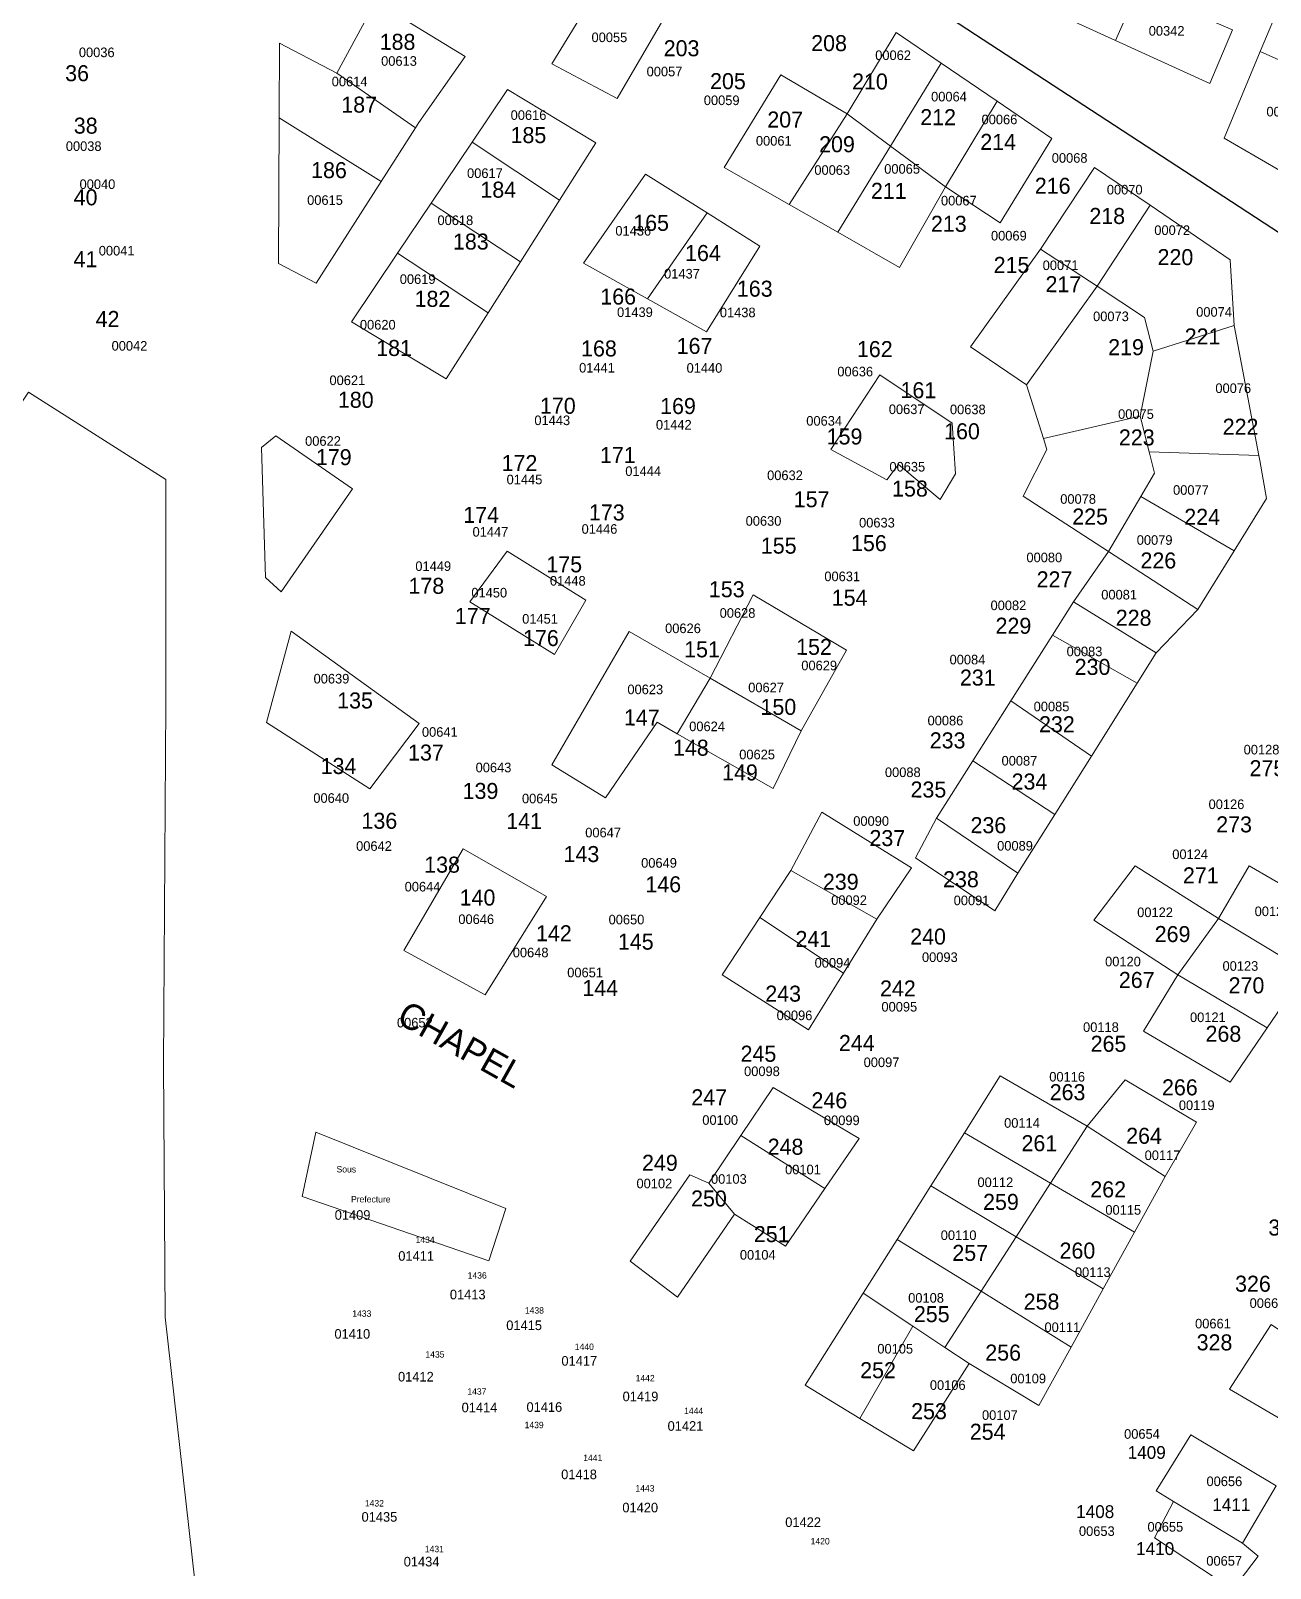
# Model space of a CAD drawing. Header units: metres. Extents: x 245225 to 248406, y 1633796 to 1637634.
# Drawn here: x 245729.4 to 245922.9, y 1635651.8 to 1635891.8 of the extents above; entities that cross this region are included whole.
import ezdxf
from ezdxf.enums import TextEntityAlignment as Align

# ---------------------------------------------------------------- set-up
doc = ezdxf.new("R2010")
doc.units = ezdxf.units.M
doc.header["$MEASUREMENT"] = 0
for name, color, linetype in [('historique_numero_parcelle', 7, 'Continuous'), ('limites_sections', 7, 'Continuous'), ('numero_lot', 7, 'Continuous')]:
    doc.layers.add(name, color=color, linetype=linetype)
doc.layers.add('LIMITES_PARCELLES', color=7, linetype='Continuous', lineweight=0, true_color=0xffffff)
doc.layers.add('Toponymie', color=7, linetype='Continuous', lineweight=30)
doc.styles.add('Style-ENGINEERING', font='ENGINEERING.shx')
doc.styles.add('Style-FANCY', font='FANCY.shx')
doc.styles.add('Style-WORKING', font='WORKING.shx')

msp = doc.modelspace()

# ---------------------------------------------------------------- linework, layer by layer
at = {"layer": 'limites_parcelles', "flags": 128}
for points in [[(245903.624, 1635901.417), (245902.24, 1635898.265), (245898.72, 1635890.252), (245886.451, 1635895.833), (245891.048, 1635907.126), (245903.624, 1635901.417)], [(245789.444, 1635876.646), (245777.193, 1635885.172), (245783.226, 1635896.285), (245797.196, 1635887.792), (245789.973, 1635877.473), (245789.444, 1635876.646)], [(245777.193, 1635885.172), (245789.444, 1635876.646), (245784.085, 1635868.262), (245768.17, 1635878.187), (245768.224, 1635889.855), (245777.193, 1635885.172)], [(245917.219, 1635845.775), (245904.563, 1635841.767), (245903.24, 1635847.059), (245895.825, 1635851.918), (245904.107, 1635864.553), (245916.601, 1635856.055), (245917.219, 1635845.775)], [(245904.563, 1635841.767), (245902.553, 1635831.62), (245887.469, 1635828.145), (245884.826, 1635836.515), (245895.825, 1635851.918), (245903.24, 1635847.059), (245904.563, 1635841.767)], [(245921.061, 1635825.506), (245903.958, 1635826.085), (245902.553, 1635831.62), (245904.563, 1635841.767), (245917.219, 1635845.775), (245921.061, 1635825.506)], [(245873.184, 1635830.562), (245873.713, 1635822.624), (245871.332, 1635818.656), (245864.85, 1635824.08), (245862.998, 1635821.698), (245854.266, 1635826.461), (245861.939, 1635838.103), (245873.184, 1635830.562)], [(245750.363, 1635691.039), (245762.005, 1635587.454), (245624.951, 1635677.413), (245685.937, 1635770.679), (245729.064, 1635835.37), (245750.496, 1635821.743), (245750.496, 1635786.686), (245750.099, 1635730.594), (245750.363, 1635691.039)], [(245903.958, 1635826.085), (245904.802, 1635822.757), (245902.663, 1635819.112), (245897.619, 1635810.519), (245884.297, 1635819.185), (245888.001, 1635826.461), (245887.469, 1635828.145), (245902.553, 1635831.62), (245903.958, 1635826.085)], [(245779.6, 1635820.309), (245768.487, 1635804.223), (245766.053, 1635806.445), (245765.418, 1635826.765), (245767.641, 1635828.564), (245779.6, 1635820.309)], [(245921.061, 1635825.506), (245921.206, 1635824.741), (245922.264, 1635818.788), (245917.207, 1635810.608), (245902.663, 1635819.112), (245904.802, 1635822.757), (245903.958, 1635826.085), (245921.061, 1635825.506)], [(245835.427, 1635790.729), (245830.295, 1635782.07), (245827.147, 1635783.863), (245819.077, 1635772.089), (245810.742, 1635777.248), (245822.781, 1635798.018), (245835.427, 1635790.729)], [(245853.335, 1635711.092), (245847.176, 1635702.107), (245839.238, 1635707.081), (245835.216, 1635711.949), (245840.23, 1635719.39), (245853.335, 1635711.092)], [(245835.216, 1635711.949), (245839.238, 1635707.081), (245830.348, 1635694.169), (245822.94, 1635699.778), (245832.253, 1635713.219), (245835.216, 1635711.949)], [(245877.717, 1635695.06), (245872.087, 1635686.292), (245867.067, 1635689.615), (245859.304, 1635694.754), (245864.616, 1635703.165), (245877.717, 1635695.06)], [(245891.779, 1635686.361), (245886.757, 1635677.236), (245875.856, 1635683.797), (245872.087, 1635686.292), (245877.717, 1635695.06), (245891.779, 1635686.361)], [(245872.087, 1635686.292), (245875.856, 1635683.797), (245867.178, 1635670.145), (245858.817, 1635675.214), (245867.067, 1635689.615), (245872.087, 1635686.292)], [(245918.498, 1635655.732), (245907.758, 1635662.283), (245905.059, 1635663.928), (245910.444, 1635672.645), (245923.781, 1635664.702), (245918.498, 1635655.732)], [(245918.498, 1635655.732), (245920.959, 1635653.752), (245916.99, 1635648.513), (245904.767, 1635656.609), (245907.758, 1635662.283), (245918.498, 1635655.732)]]:
    msp.add_lwpolyline(points, close=True, dxfattribs=at)
at = {"layer": 'limites_parcelles'}
for points in [[(245829.148, 1635895.329), (245820.929, 1635881.23), (245810.742, 1635886.654), (245819.738, 1635901.338)], [(245916.959, 1635891.929), (245913.439, 1635883.556), (245898.72, 1635890.252), (245902.24, 1635898.265)], [(245937.856, 1635889.48), (245934.896, 1635882.476), (245921.291, 1635888.544), (245924.645, 1635896.599)], [(245871.473, 1635886.751), (245863.574, 1635873.791), (245856.806, 1635878.809), (245864.478, 1635891.509)], [(245934.896, 1635882.476), (245928.585, 1635867.543), (245915.661, 1635875.019), (245921.291, 1635888.544)], [(245880.225, 1635880.798), (245872.151, 1635867.432), (245863.574, 1635873.791), (245871.473, 1635886.751)], [(245856.806, 1635878.809), (245847.768, 1635864.692), (245837.623, 1635870.474), (245846.487, 1635884.894)], [(245811.93, 1635865.36), (245798.282, 1635874.405), (245803.811, 1635882.64), (245817.595, 1635874.298)], [(245872.151, 1635867.432), (245880.225, 1635880.798), (245888.787, 1635874.974), (245880.696, 1635861.832)], [(245863.574, 1635873.791), (245855.383, 1635860.351), (245847.768, 1635864.692), (245856.806, 1635878.809)], [(245784.085, 1635868.262), (245773.939, 1635852.39), (245768.065, 1635855.486), (245768.17, 1635878.187)], [(245811.93, 1635865.36), (245805.818, 1635855.718), (245791.893, 1635864.89), (245798.282, 1635874.405)], [(245872.151, 1635867.432), (245865.008, 1635854.864), (245855.383, 1635860.351), (245863.574, 1635873.791)], [(245834.948, 1635863.361), (245825.661, 1635849.94), (245815.663, 1635855.525), (245825.32, 1635869.416)], [(245904.107, 1635864.553), (245895.825, 1635851.918), (245887.011, 1635857.694), (245895.433, 1635870.454)], [(245805.818, 1635855.718), (245800.791, 1635847.788), (245786.651, 1635857.082), (245791.893, 1635864.89)], [(245825.661, 1635849.94), (245834.948, 1635863.361), (245843.211, 1635858.163), (245834.845, 1635844.81)], [(245800.791, 1635847.788), (245794.258, 1635837.481), (245779.441, 1635846.344), (245786.651, 1635857.082)], [(245895.825, 1635851.918), (245884.826, 1635836.515), (245876.095, 1635842.468), (245887.011, 1635857.694)], [(245917.207, 1635810.608), (245911.549, 1635801.458), (245897.619, 1635810.519), (245902.663, 1635819.112)], [(245816.034, 1635802.913), (245811.139, 1635794.446), (245797.91, 1635802.648), (245803.731, 1635810.586)], [(245911.549, 1635801.458), (245905.067, 1635794.711), (245892.155, 1635802.648), (245897.619, 1635810.519)], [(245849.636, 1635782.54), (245835.427, 1635790.729), (245842.159, 1635803.744), (245856.711, 1635795.145)], [(245902.079, 1635789.951), (245888.874, 1635797.467), (245892.155, 1635802.648), (245905.067, 1635794.711)], [(245789.998, 1635783.691), (245782.325, 1635773.505), (245766.186, 1635783.823), (245770.022, 1635798.111)], [(245902.079, 1635789.951), (245894.956, 1635778.603), (245882.374, 1635787.203), (245888.874, 1635797.467)], [(245830.295, 1635782.07), (245835.427, 1635790.729), (245849.636, 1635782.54), (245845.271, 1635773.544)], [(245894.956, 1635778.603), (245889.231, 1635769.482), (245876.456, 1635777.857), (245882.374, 1635787.203)], [(245889.231, 1635769.482), (245883.476, 1635760.315), (245870.776, 1635768.888), (245876.456, 1635777.857)], [(245861.463, 1635753.118), (245848.022, 1635760.738), (245852.845, 1635769.864), (245866.868, 1635761.133)], [(245883.476, 1635760.315), (245879.846, 1635754.439), (245867.463, 1635762.694), (245870.776, 1635768.888)], [(245787.646, 1635748.228), (245796.907, 1635764.103), (245809.872, 1635756.695), (245800.346, 1635741.349)], [(245914.803, 1635753.224), (245908.453, 1635744.44), (245895.33, 1635753.012), (245901.786, 1635761.479)], [(245928.406, 1635745.044), (245914.803, 1635753.224), (245919.566, 1635761.479), (245933.921, 1635753.139)], [(245856.245, 1635744.697), (245843.207, 1635753.397), (245848.022, 1635760.738), (245861.463, 1635753.118)], [(245856.245, 1635744.697), (245850.774, 1635735.867), (245837.333, 1635744.44), (245843.207, 1635753.397)], [(245928.406, 1635745.044), (245922.376, 1635736.193), (245908.453, 1635744.44), (245914.803, 1635753.224)], [(245922.376, 1635736.193), (245916.602, 1635727.718), (245903.056, 1635735.656), (245908.453, 1635744.44)], [(245894.271, 1635720.839), (245888.562, 1635711.948), (245875.112, 1635719.784), (245880.725, 1635728.671)], [(245906.433, 1635712.985), (245894.271, 1635720.839), (245900.205, 1635728.06), (245911.318, 1635721.445)], [(245853.335, 1635711.092), (245840.23, 1635719.39), (245845.271, 1635726.872), (245858.711, 1635718.934)], [(245901.661, 1635704.316), (245888.562, 1635711.948), (245894.271, 1635720.839), (245906.433, 1635712.985)], [(245771.771, 1635709.863), (245773.888, 1635719.918), (245803.521, 1635708.011), (245800.876, 1635699.809)], [(245888.562, 1635711.948), (245883.176, 1635703.561), (245869.879, 1635711.499), (245875.112, 1635719.784)], [(245883.176, 1635703.561), (245877.717, 1635695.06), (245864.616, 1635703.165), (245869.879, 1635711.499)], [(245901.661, 1635704.316), (245896.777, 1635695.442), (245883.176, 1635703.561), (245888.562, 1635711.948)], [(245896.777, 1635695.442), (245891.779, 1635686.361), (245877.717, 1635695.06), (245883.176, 1635703.561)], [(245867.067, 1635689.615), (245858.817, 1635675.214), (245850.245, 1635680.411), (245859.304, 1635694.754)], [(245936.179, 1635681.08), (245930.034, 1635671.871), (245916.487, 1635679.809), (245923.02, 1635689.877)]]:
    msp.add_3dface(points, dxfattribs=at)
at = {"layer": 'limites_sections', "flags": 128}
msp.add_lwpolyline([(245715.487, 1635996.523), (245917.985, 1635864.385), (246128.206, 1635727.098), (246186.553, 1635682.48), (246186.553, 1635682.48), (246192.559, 1635664.461), (246182.5837, 1635671.2887), (246145.2107, 1635680.1521), (246130.5263, 1635682.7715), (246116.5484, 1635692.4804), (246162.4213, 1635620.4868), (246153.3619, 1635614.4665), (246145.6977, 1635609.3733), (246144.2542, 1635608.4141), (246137.491, 1635603.9197), (246124.8713, 1635601.1517), (246080.7562, 1635591.4755), (246056.2489, 1635586.1001), (245757.2987, 1635487.3796), (245709.8511, 1635473.3519)], dxfattribs=at)

# ---------------------------------------------------------------- texts
at = {"layer": 'historique_numero_parcelle', "style": 'Style-FANCY'}
for s, p in [('00055', (245819.709214, 1635890.768837)), ('00342', (245906.679571, 1635891.776483)), ('00036', (245739.696585, 1635888.423586)), ('00062', (245863.988884, 1635887.976585)), ('00613', (245786.871493, 1635887.075229)), ('00057', (245828.310909, 1635885.429961)), ('00614', (245779.16094, 1635883.873189)), ('00059', (245837.234568, 1635880.941344)), ('00064', (245872.710852, 1635881.516592)), ('00616', (245807.086054, 1635878.63353)), ('00066', (245880.586777, 1635877.950233)), ('00329', (245925.049351, 1635879.170251)), ('00038', (245737.658783, 1635873.787252)), ('00061', (245845.366878, 1635874.615126)), ('00068', (245891.543939, 1635871.944916)), ('00617', (245800.282097, 1635869.565217)), ('00063', (245854.487487, 1635870.059477)), ('00065', (245865.392913, 1635870.231296)), ('00040', (245739.803939, 1635867.849447)), ('00070', (245900.138537, 1635866.997057)), ('00615', (245775.324338, 1635865.367835)), ('00067', (245874.25051, 1635865.28283)), ('00618', (245795.666117, 1635862.216856)), ('01436', (245823.430261, 1635860.574906)), ('00069', (245882.055896, 1635859.810792)), ('00072', (245907.546952, 1635860.671934)), ('00041', (245742.801877, 1635857.470074)), ('01437', (245831.037818, 1635853.878321)), ('00071', (245890.125149, 1635855.192724)), ('00619', (245789.781889, 1635853.030418)), ('01439', (245823.694919, 1635847.867261)), ('01438', (245839.736876, 1635847.830218)), ('00073', (245897.989874, 1635847.223966)), ('00074', (245914.08736, 1635847.908961)), ('00620', (245783.557547, 1635845.915194)), ('00042', (245744.803701, 1635842.621835)), ('00621', (245778.809405, 1635837.242712)), ('01441', (245817.771662, 1635839.206655)), ('01440', (245834.545723, 1635839.168346)), ('00636', (245858.074862, 1635838.603109)), ('00076', (245917.081029, 1635836.008853)), ('00637', (245866.1093, 1635832.720542)), ('00638', (245875.651274, 1635832.698508)), ('01443', (245810.789791, 1635830.997178)), ('01442', (245829.761235, 1635830.30137)), ('00634', (245853.228947, 1635830.910442)), ('00075', (245901.896662, 1635831.969904)), ('00622', (245775.007619, 1635827.766888)), ('01444', (245824.981371, 1635823.063551)), ('00632', (245847.115454, 1635822.415372)), ('00635', (245866.203587, 1635823.7503)), ('01445', (245806.453456, 1635821.762166)), ('00077', (245910.475327, 1635820.122064)), ('00078', (245892.866038, 1635818.717721)), ('00630', (245843.764999, 1635815.29309)), ('01447', (245801.141568, 1635813.58841)), ('01446', (245818.160651, 1635814.038113)), ('00633', (245861.469421, 1635815.022208)), ('00079', (245904.807288, 1635812.316131)), ('01449', (245792.21218, 1635808.234014)), ('00080', (245887.588961, 1635809.595882)), ('01448', (245813.215952, 1635805.945509)), ('00631', (245856.046948, 1635806.640284)), ('01450', (245800.956798, 1635804.100648)), ('00081', (245899.269473, 1635803.786473)), ('00628', (245839.708819, 1635800.928417)), ('00082', (245881.987678, 1635802.117796)), ('01451', (245808.886269, 1635800.009904)), ('00626', (245831.195266, 1635798.533069)), ('00084', (245875.595985, 1635793.656696)), ('00083', (245893.862109, 1635794.928358)), ('00629', (245852.450934, 1635792.734973)), ('00639', (245776.331972, 1635790.673732)), ('00623', (245825.310243, 1635789.002633)), ('00627', (245844.16499, 1635789.304097)), ('00086', (245872.158132, 1635784.136445)), ('00085', (245888.718246, 1635786.332212)), ('00641', (245793.241566, 1635782.355405)), ('00624', (245834.953802, 1635783.230513)), ('00128', (245921.491957, 1635779.60268)), ('00625', (245842.761831, 1635778.843309)), ('00087', (245883.705688, 1635777.867764)), ('00643', (245801.620903, 1635776.816464)), ('00088', (245865.504488, 1635776.069787)), ('00640', (245776.28882, 1635772.045945)), ('00645', (245808.852733, 1635771.970753)), ('00126', (245916.020247, 1635771.073292)), ('00090', (245860.559901, 1635768.459184)), ('00647', (245818.727492, 1635766.657937)), ('00642', (245782.968542, 1635764.555501)), ('00089', (245883.018039, 1635764.595317)), ('00124', (245910.352067, 1635763.266523)), ('00649', (245827.454581, 1635761.922773)), ('00644', (245790.541778, 1635758.213161)), ('00092', (245857.115384, 1635756.113105)), ('00091', (245876.23223, 1635756.06954)), ('00646', (245798.922213, 1635753.134633)), ('00650', (245822.375288, 1635753.080314)), ('00122', (245904.878281, 1635754.210974)), ('00125', (245923.20769, 1635754.366651)), ('00648', (245807.418241, 1635747.940001)), ('00094', (245854.530644, 1635746.328211)), ('00093', (245871.283862, 1635747.209365)), ('00120', (245899.867543, 1635746.534524)), ('00123', (245918.194977, 1635745.835203)), ('00651', (245815.918084, 1635744.815779)), ('00095', (245864.959977, 1635739.470947)), ('00652', (245789.343055, 1635736.993545)), ('00096', (245848.598834, 1635738.128722)), ('00118', (245896.427778, 1635736.292017)), ('00121', (245913.118375, 1635737.830481)), ('00098', (245843.520666, 1635729.400425)), ('00097', (245862.180956, 1635730.803341)), ('00116', (245891.154888, 1635728.550171)), ('00119', (245911.378669, 1635724.101461)), ('00100', (245836.998981, 1635721.794041)), ('00099', (245855.984033, 1635721.749626)), ('00114', (245884.109078, 1635721.338585)), ('00117', (245906.039629, 1635716.294769)), ('00103', (245838.356734, 1635712.590881)), ('00101', (245849.923089, 1635714.075755)), ('00112', (245879.948834, 1635712.083003)), ('00102', (245826.728096, 1635711.894731)), ('00115', (245899.909919, 1635707.7659)), ('01409', (245779.626475, 1635706.976642)), ('00110', (245874.213733, 1635703.817224)), ('01411', (245789.54952, 1635700.578866)), ('00104', (245842.863272, 1635700.752607)), ('00113', (245895.157476, 1635698.051848)), ('01413', (245797.597749, 1635694.560689)), ('00108', (245869.133243, 1635694.038352)), ('00663', (245922.425609, 1635693.223717)), ('01410', (245779.583511, 1635688.415269)), ('01415', (245806.398686, 1635689.759354)), ('00111', (245890.407509, 1635689.45537)), ('00661', (245913.911091, 1635690.022946)), ('00105', (245864.318897, 1635686.098447)), ('01417', (245815.010892, 1635684.208453)), ('01412', (245789.505116, 1635681.736341)), ('00109', (245885.06822, 1635681.450523)), ('01419', (245824.561097, 1635678.656387)), ('00106', (245872.517826, 1635680.4285)), ('01414', (245799.431911, 1635676.932571)), ('01416', (245809.55724, 1635677.003027)), ('01421', (245831.581471, 1635674.046164)), ('00107', (245880.653033, 1635675.744703)), ('00654', (245902.834258, 1635672.800063)), ('01418', (245814.969982, 1635666.491501)), ('00656', (245915.69337, 1635665.411188)), ('01435', (245783.813679, 1635659.854848)), ('01420', (245824.521156, 1635661.313855)), ('01422', (245849.945219, 1635659.030728)), ('00653', (245895.786366, 1635657.637134)), ('00655', (245906.47993, 1635658.302443)), ('01434', (245790.400443, 1635652.875784)), ('00657', (245915.664693, 1635652.992221))]:
    msp.add_text(s, height=1.499994, dxfattribs=at).set_placement(p, align=Align.MIDDLE_CENTER)
at = {"layer": 'numero_lot', "linetype": 'Continuous', "style": 'Style-WORKING'}
for s, p in [('188', (245783.853388, 1635888.819544)), ('208', (245851.20211, 1635888.621031)), ('203', (245828.182201, 1635887.821183)), ('36', (245734.766951, 1635883.922875)), ('205', (245835.417362, 1635882.685463)), ('210', (245857.582303, 1635882.634283)), ('187', (245777.86275, 1635879.022351)), ('207', (245844.354548, 1635876.692811)), ('212', (245868.226471, 1635877.06469)), ('38', (245736.113054, 1635875.737745)), ('185', (245804.280845, 1635874.269337)), ('209', (245852.444662, 1635872.83512)), ('214', (245877.595581, 1635873.204046)), ('186', (245773.150122, 1635868.795206)), ('216', (245886.104799, 1635866.359379)), ('40', (245736.087234, 1635864.555775)), ('184', (245799.572159, 1635865.749187)), ('211', (245860.526895, 1635865.564438)), ('218', (245894.61894, 1635861.646707)), ('165', (245823.430276, 1635860.575083)), ('213', (245869.893052, 1635860.424797)), ('183', (245795.290456, 1635857.654052)), ('41', (245736.07494, 1635854.900778)), ('164', (245831.51842, 1635855.864395)), ('220', (245905.261138, 1635855.224116)), ('215', (245879.682251, 1635854.003176)), ('163', (245839.604592, 1635850.299708)), ('217', (245887.774334, 1635850.998483)), ('182', (245789.301787, 1635848.709857)), ('166', (245818.288696, 1635849.069925)), ('42', (245739.520397, 1635845.566797)), ('221', (245909.495563, 1635842.844305)), ('181', (245783.317074, 1635841.045655)), ('168', (245815.285989, 1635840.971837)), ('167', (245830.206933, 1635841.363384)), ('162', (245858.338874, 1635840.872425)), ('219', (245897.555654, 1635841.164871)), ('180', (245777.330375, 1635832.954458)), ('161', (245865.14408, 1635834.457694)), ('170', (245808.871321, 1635832.028625)), ('169', (245827.627271, 1635831.985316)), ('160', (245871.949288, 1635828.043963)), ('222', (245915.430043, 1635828.753565)), ('159', (245853.618368, 1635827.233288)), ('223', (245899.228147, 1635827.084972)), ('179', (245773.899699, 1635824.004355)), ('172', (245802.883652, 1635823.084427)), ('171', (245818.231567, 1635824.328991)), ('158', (245863.829625, 1635819.104688)), ('157', (245848.480727, 1635817.434125)), ('174', (245796.896956, 1635814.994229)), ('173', (245816.505887, 1635815.374952)), ('225', (245891.953601, 1635814.730736)), ('224', (245909.430554, 1635814.690381)), ('155', (245843.348995, 1635810.193955)), ('156', (245857.415944, 1635810.588475)), ('175', (245809.87019, 1635807.285252)), ('226', (245902.593813, 1635807.881149)), ('178', (245788.346368, 1635803.922943)), ('227', (245886.388961, 1635804.932559)), ('153', (245835.234257, 1635803.387675)), ('154', (245854.413253, 1635802.064386)), ('177', (245795.581515, 1635799.214224)), ('229', (245879.978235, 1635797.696343)), ('228', (245898.737141, 1635798.93303)), ('176', (245806.230606, 1635795.776626)), ('152', (245848.853536, 1635794.398203)), ('151', (245831.375599, 1635794.01256)), ('231', (245874.418535, 1635789.604159)), ('230', (245892.325426, 1635791.268815)), ('135', (245777.222029, 1635786.032583)), ('150', (245843.290883, 1635785.027022)), ('147', (245821.974, 1635783.37024)), ('232', (245886.763759, 1635782.324633)), ('137', (245788.286284, 1635777.902013)), ('148', (245829.635146, 1635778.660538)), ('233', (245869.706893, 1635779.804012)), ('134', (245774.640398, 1635775.801517)), ('275', (245919.618246, 1635775.453337)), ('149', (245837.299261, 1635774.80383)), ('234', (245882.480086, 1635773.376501)), ('139', (245796.797474, 1635771.911344)), ('235', (245866.705172, 1635772.132923)), ('136', (245781.01468, 1635767.254775)), ('141', (245803.606619, 1635767.202609)), ('236', (245876.070343, 1635766.566283)), ('273', (245914.41901, 1635766.695319)), ('237', (245860.293652, 1635764.552707)), ('143', (245812.546778, 1635762.063951)), ('138', (245790.802894, 1635760.407155)), ('271', (245909.221611, 1635758.733299)), ('146', (245825.323907, 1635757.341436)), ('239', (245853.031912, 1635757.744457)), ('238', (245871.787848, 1635758.128149)), ('140', (245796.333061, 1635755.276372)), ('142', (245808.255223, 1635749.702828)), ('241', (245848.748238, 1635748.796324)), ('240', (245866.652177, 1635749.181984)), ('269', (245904.817451, 1635749.574444)), ('145', (245821.040236, 1635748.394303)), ('267', (245899.223896, 1635742.411341)), ('270', (245916.35301, 1635741.574786)), ('144', (245815.482506, 1635741.155117)), ('243', (245844.039552, 1635740.276174)), ('242', (245861.944474, 1635741.087833)), ('244', (245855.530792, 1635732.57162)), ('265', (245894.818893, 1635732.454486)), ('268', (245912.749528, 1635734.008087)), ('245', (245840.181894, 1635730.901057)), ('263', (245888.427421, 1635724.895224)), ('266', (245905.958215, 1635725.651746)), ('247', (245832.493153, 1635724.092793)), ('246', (245851.248119, 1635723.623485)), ('264', (245900.362738, 1635718.089646)), ('248', (245844.411392, 1635716.387252)), ('261', (245884.02602, 1635716.931366)), ('249', (245824.796535, 1635713.873537)), ('250', (245832.456711, 1635708.310835)), ('262', (245894.766422, 1635709.730546)), ('259', (245878.029864, 1635707.776187)), ('324', (245922.560722, 1635703.765351)), ('251', (245842.247879, 1635702.742211)), ('257', (245873.230467, 1635699.814248)), ('260', (245889.963341, 1635700.173611)), ('326', (245917.361483, 1635695.006333)), ('258', (245884.367946, 1635692.21351)), ('255', (245867.23239, 1635690.260072)), ('256', (245878.373552, 1635684.254331)), ('328', (245911.364327, 1635685.851157)), ('252', (245858.846159, 1635681.508413)), ('253', (245866.799408, 1635675.111032)), ('254', (245875.95502, 1635671.900882))]:
    msp.add_text(s, height=2.500002, rotation=359.8677, dxfattribs=at).set_placement(p)
at = {"layer": 'numero_lot', "linetype": 'Continuous', "style": 'Style-FANCY'}
for s, p in [('1434', (245790.939806, 1635703.609684)), ('1434', (245790.939806, 1635703.609684)), ('1436', (245799.075735, 1635698.043882)), ('1436', (245799.075735, 1635698.043882)), ('1433', (245781.066926, 1635692.08445)), ('1433', (245781.066926, 1635692.08445)), ('1438', (245808.004161, 1635692.588251)), ('1438', (245808.004161, 1635692.588251)), ('1440', (245815.800312, 1635686.910235)), ('1440', (245815.800312, 1635686.910235)), ('1435', (245792.483256, 1635685.718072)), ('1435', (245792.483256, 1635685.718072)), ('1442', (245825.296044, 1635682.019295)), ('1442', (245825.296044, 1635682.019295)), ('1437', (245799.033906, 1635679.928931)), ('1437', (245799.033906, 1635679.928931)), ('1444', (245832.866502, 1635676.907801)), ('1444', (245832.866502, 1635676.907801)), ('1439', (245807.962856, 1635674.700299)), ('1439', (245807.962856, 1635674.700299)), ('1441', (245817.118241, 1635669.585145)), ('1441', (245817.118241, 1635669.585145)), ('1443', (245825.256309, 1635664.811341)), ('1443', (245825.256309, 1635664.811341)), ('1432', (245783.032572, 1635662.479832)), ('1432', (245783.032572, 1635662.479832)), ('1431', (245792.394046, 1635655.342197)), ('1431', (245792.394046, 1635655.342197)), ('1420', (245852.604347, 1635656.556756)), ('1420', (245852.604347, 1635656.556756))]:
    msp.add_text(s, height=0.999996, rotation=359.8677, dxfattribs=at).set_placement(p, align=Align.TOP_CENTER)
at = {"layer": 'numero_lot', "linetype": 'Continuous', "style": 'Style-ENGINEERING'}
for s, p in [('1409', (245903.569875, 1635669.913111)), ('1411', (245916.780455, 1635661.758585)), ('1408', (245895.535539, 1635660.682639)), ('1410', (245904.890409, 1635654.911022))]:
    msp.add_text(s, height=1.999998, rotation=359.8677, dxfattribs=at).set_placement(p, align=Align.MIDDLE_CENTER)
at = {"layer": 'toponymie', "style": 'Style-WORKING'}
msp.add_text('CHAPEL', height=4.000002, rotation=330.638269, dxfattribs=at).set_placement((245786.275065, 1635737.100548))
at = {"layer": 'toponymie', "style": 'Style-FANCY'}
for s, p in [('Sous', (245778.651482, 1635714.611088)), ('Sous', (245778.651482, 1635714.611088)), ('Prefecture', (245782.467905, 1635709.930263)), ('Prefecture', (245782.467905, 1635709.930263))]:
    msp.add_text(s, height=0.999996, rotation=359.8677, dxfattribs=at).set_placement(p, align=Align.TOP_CENTER)

doc.saveas('drawing.dxf')
